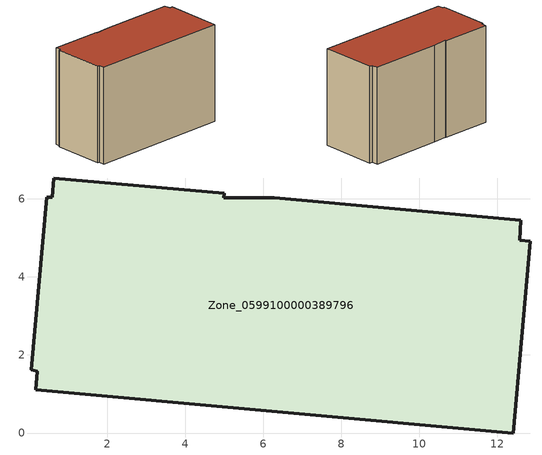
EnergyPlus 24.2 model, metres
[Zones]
Zone_0599100000389796
 floor ground (C_G): 12.4,0 0.17,1.11 0.21,1.59 0.04,1.63 0.45,6.05 0.59,6.05 0.63,6.54 4.99,6.14 4.98,6.03 6.28,6.03 12.6,5.45 12.57,4.94 12.85,4.91 z0
 wall outside (C_F): 0.17,1.11 12.4,0 12.85,4.91 12.57,4.94 12.6,5.45 6.28,6.03 4.98,6.03 4.99,6.14 0.63,6.54 0.59,6.05 0.45,6.05 0.04,1.63 0.21,1.59 0.17,1.11 z0:8.41
 roof outside (C_R): 12.4,0 12.85,4.91 12.57,4.94 12.6,5.45 6.28,6.03 4.98,6.03 4.99,6.14 0.63,6.54 0.59,6.05 0.45,6.05 0.04,1.63 0.21,1.59 0.17,1.11 z8.41
[BUILDING]
Pand.0599100000389796: North Axis=0; Terrain=City; Loads Convergence Tolerance Value=0.04; Temperature Convergence Tolerance Value=0.4; Solar Distribution=FullExterior; Maximum Number of Warmup Days=25; Minimum Number of Warmup Days=1
[Site:Location]
Rotterdam.The.Hague.AP_ZH_NLD Design_Conditions: Latitude=51.96; Longitude=4.45; Time Zone=1; Elevation=-4.5
[SITE:GROUNDTEMPERATURE:BUILDINGSURFACE]
18, 18, 18, 18, 18, 18, 18, 18, 18, 18, 18, 18
[MATERIAL] Thermal Absorptance=0.9; Solar Absorptance=0.7; Visible Absorptance=0.7
Name | Roughness | Thickness | Conductivity | Density | Specific Heat
G.TC.1992-2005 | MediumSmooth | 0.15 | 0.06 | 540 | 1210
F.TC.1992-2005 | Rough | 0.3 | 0.12 | 1920 | 840
R.TC.1992-2005 | MediumRough | 0.2 | 0.08 | 1500 | 1000
[CONSTRUCTION]
C_G: G.TC.1992-2005
C_F: F.TC.1992-2005
C_R: R.TC.1992-2005
[ZONE]
Zone_0599100000389796: Type=1; Multiplier=1; Ceiling Height=Autocalculate; Volume=Autocalculate; Floor Area=autocalculate; Part of Total Floor Area=Yes
[ZONEINFILTRATION:DESIGNFLOWRATE]
Infil_Zone_0599100000389796: Zone or ZoneList or Space or SpaceList=Zone_0599100000389796; Schedule=AlwaysOn; Design Flow Rate Calculation Method=Flow/Area; Flow Rate per Floor Area=0.0015; Constant Term Coefficient=1; Temperature Term Coefficient=0; Velocity Term Coefficient=0; Velocity Squared Term Coefficient=0
[HVACTEMPLATE:ZONE:IDEALLOADSAIRSYSTEM]
Zone_0599100000389796: Maximum Heating Supply Air Temperature=50; Minimum Cooling Supply Air Temperature=13; Maximum Heating Supply Air Humidity Ratio=0.0156; Minimum Cooling Supply Air Humidity Ratio=0.0077; Heating Limit=NoLimit; Cooling Limit=NoLimit; Dehumidification Control Type=ConstantSensibleHeatRatio; Cooling Sensible Heat Ratio=0.7; Dehumidification Setpoint=60; Humidification Control Type=None; Humidification Setpoint=30; Outdoor Air Method=None; Outdoor Air Flow Rate per Person=0.00944; Outdoor Air Flow Rate per Zone Floor Area=0; Outdoor Air Flow Rate per Zone=0; Demand Controlled Ventilation Type=None; Outdoor Air Economizer Type=NoEconomizer; Heat Recovery Type=None; Sensible Heat Recovery Effectiveness=0.7; Latent Heat Recovery Effectiveness=0.65
[ZONECONTROL:THERMOSTAT]
ThermostatControl_Zone_0599100000389796: Zone or ZoneList=Zone_0599100000389796; Control Type Schedule=DualSetpointControlType; Control 1=Thermostat_Zone_0599100000389796; Temperature Difference Between Cutout And Setpoint=0
[THERMOSTATSETPOINT:DUALSETPOINT]
Thermostat_Zone_0599100000389796: Heating Setpoint Temperature Schedule=HeatingSetpoint_Zone_0599100000389796; Cooling Setpoint Temperature Schedule=CoolingSetpoint_Zone_0599100000389796
[SCHEDULE:COMPACT]
HeatingSetpoint_Zone_0599100000389796: Through: 12/31, For: AllDays, Until: 24:00, 21
CoolingSetpoint_Zone_0599100000389796: Through: 12/31, For: AllDays, Until: 24:00, 24
DualSetpointControlType: Through: 12/31, For: AllDays, Until: 24:00, 4
AlwaysOn: Through: 12/31, For: AllDays, Until: 24:00, 1
